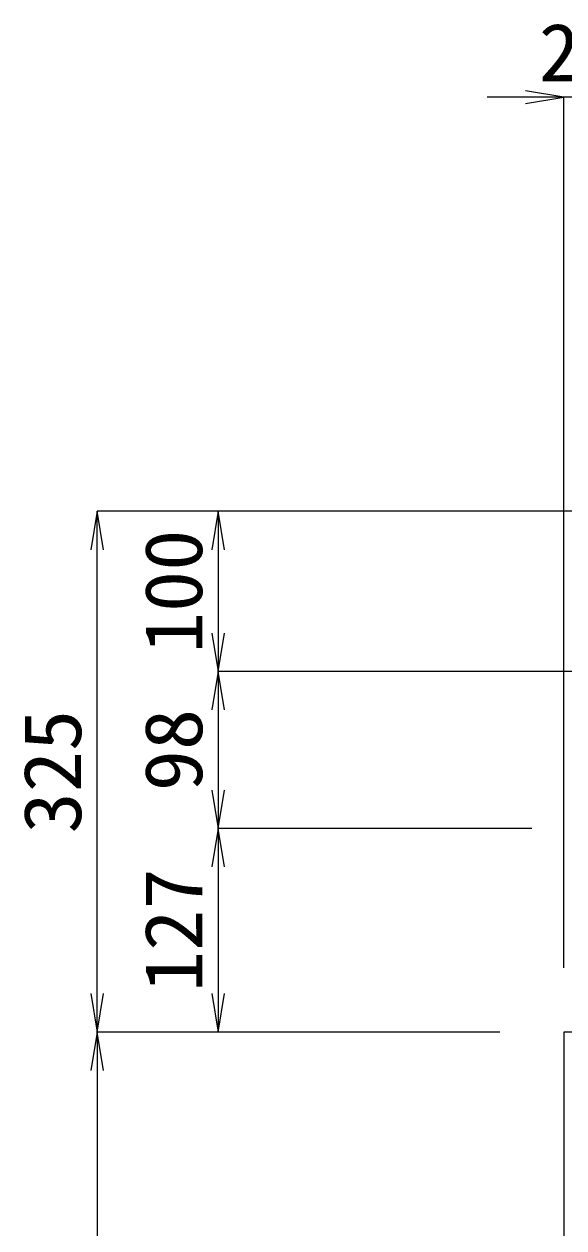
# Model space of a CAD drawing. Units: millimetres at full size. Extents: x -734 to 58102, y 49499 to 87169.
# Drawn here: x 17692 to 18029, y 63245 to 63996 of the extents above; entities that cross this region are included whole.
import ezdxf
from ezdxf.enums import TextEntityAlignment as Align

# ---------------------------------------------------------------- set-up
doc = ezdxf.new("R2010")
doc.units = ezdxf.units.MM
doc.header["$LTSCALE"] = 50
doc.layers.add('寸法線', color=7, linetype='Continuous', lineweight=13)
doc.layers.add('本体', color=2, linetype='Continuous', lineweight=20)
doc.styles.add('ＭＳ 明朝', font='')
doc.styles.get('ＭＳ 明朝').set_extended_font_data('MS Mincho')

# ---------------------------------------------------------------- blocks, each defined once
blk = doc.blocks.new('open_arrow')
at = {"color": 0, "linetype": 'Continuous', "lineweight": -2}
blk.add_lwpolyline([(7.5, 1.25), (0, 0), (7.5, -1.25)], dxfattribs=at)

msp = doc.modelspace()

# ---------------------------------------------------------------- linework, layer by layer
at = {"layer": '寸法線'}
for p, q in [((18096.91, 63950.47), (17980.91, 63950.47)), ((18028.91, 63407.05), (18028.91, 63950.47)), ((17737.55, 63367.03), (17737.55, 63692.03)), ((18133.89, 63692.03), (17737.55, 63692.03)), ((17813.1, 63692.03), (17813.1, 63592.03)), ((18133.89, 63692.03), (17813.1, 63692.03)), ((18128.89, 63592.03), (17813.1, 63592.03)), ((17813.1, 63592.03), (17813.1, 63494.03)), ((18128.89, 63592.03), (17813.1, 63592.03)), ((17813.1, 63494.03), (17813.1, 63367.03)), ((18008.89, 63494.03), (17813.1, 63494.03)), ((18008.89, 63494.03), (17813.1, 63494.03)), ((17737.55, 63367.03), (17737.55, 62467.03)), ((17988.89, 63367.03), (17737.55, 63367.03)), ((17988.89, 63367.03), (17737.55, 63367.03)), ((17988.89, 63367.03), (17813.1, 63367.03))]:
    msp.add_line(p, q, dxfattribs=at)
at = {"layer": '本体'}
for p, q in [((18028.91, 63367.03), (18028.91, 62217.03)), ((18498.91, 63367.03), (18028.91, 63367.03))]:
    msp.add_line(p, q, dxfattribs=at)

# ---------------------------------------------------------------- block references
at = {"layer": '寸法線', "xscale": 3.2, "yscale": 3.2}
for p, rotation in [((18028.91, 63950.47), 180), ((17737.55, 63692.03), 270), ((17813.1, 63692.03), 270), ((17813.1, 63592.03), 90), ((17813.1, 63592.03), 270), ((17813.1, 63494.03), 90), ((17813.1, 63494.03), 270), ((17737.55, 63367.03), 90), ((17813.1, 63367.03), 90), ((17737.55, 63367.03), 270)]:
    msp.add_blockref('open_arrow', p, dxfattribs=dict(at, rotation=rotation))

# ---------------------------------------------------------------- texts
at = {"layer": '寸法線', "style": 'ＭＳ 明朝', "width": 1.05}
msp.add_text('20', height=36.03, dxfattribs=at).set_placement((18038.91, 63978.49), align=Align.MIDDLE_CENTER)
for s, p in [('100', (17785.08, 63642.03)), ('325', (17709.53, 63529.53)), ('98', (17785.08, 63543.03)), ('127', (17785.08, 63430.53))]:
    msp.add_text(s, height=36.03, rotation=90, dxfattribs=at).set_placement(p, align=Align.MIDDLE_CENTER)

doc.saveas('drawing.dxf')
